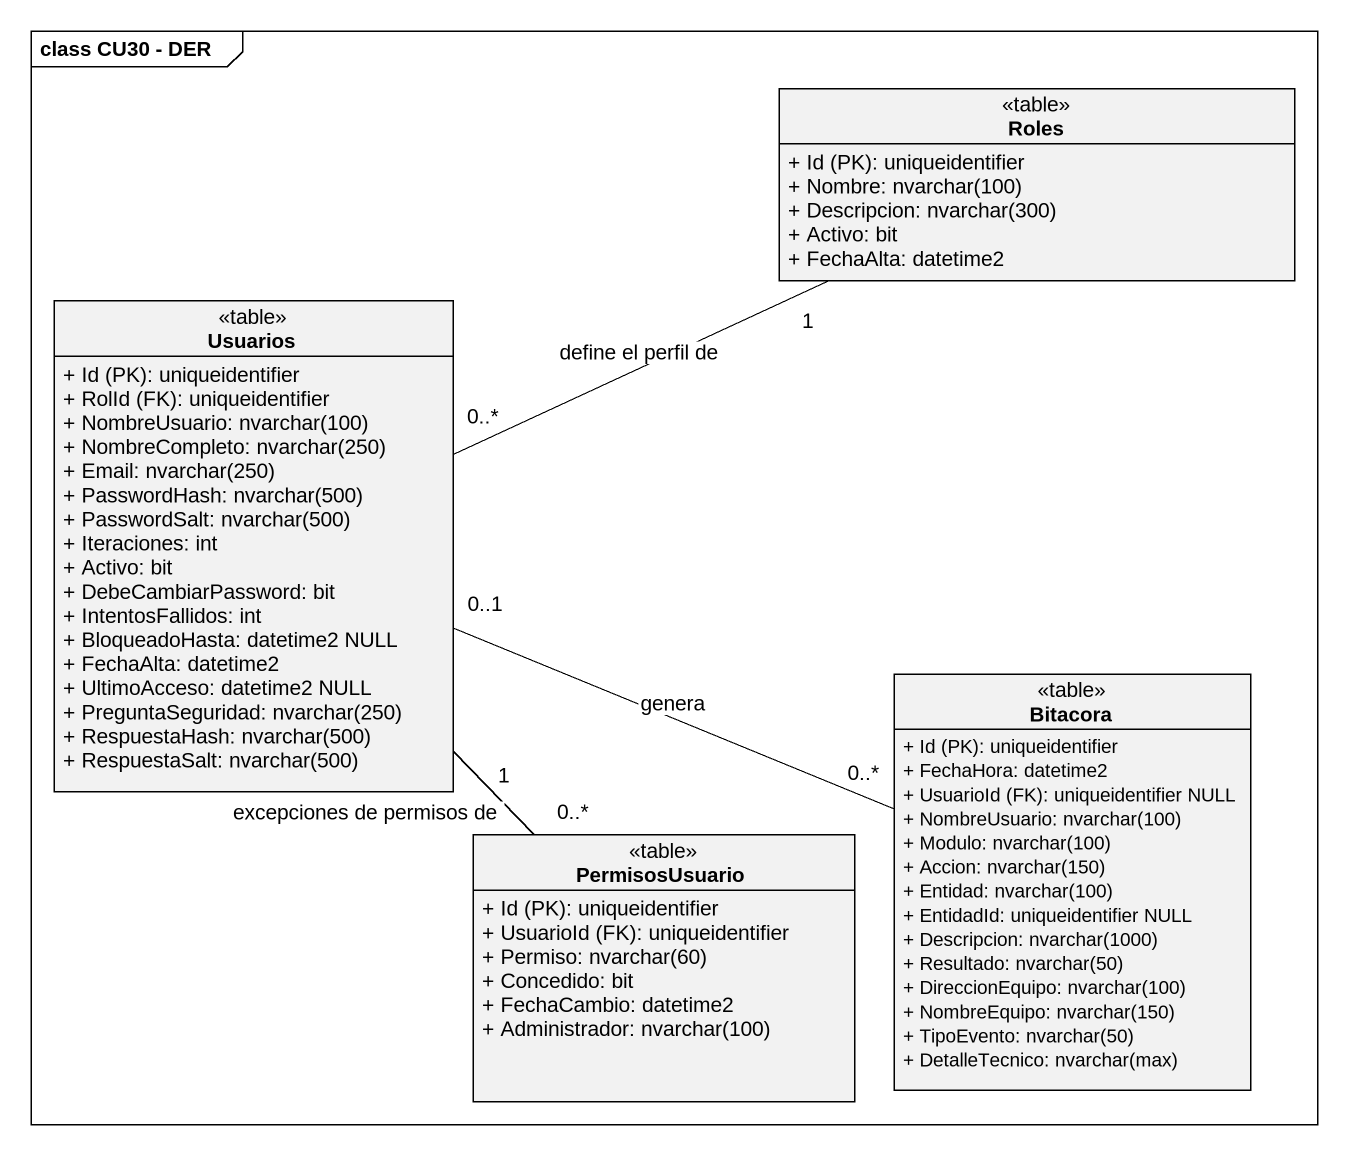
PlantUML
@startuml
mainframe class CU30 - DER
hide circle
hide empty members
skinparam classAttributeIconSize 0
class Roles <<table>> {
  {field} + Id (PK): uniqueidentifier
  {field} + Nombre: nvarchar(100)
  {field} + Descripcion: nvarchar(300)
  + Activo: bit
  + FechaAlta: datetime2
}
class Usuarios <<table>> {
  {field} + Id (PK): uniqueidentifier
  {field} + RolId (FK): uniqueidentifier
  {field} + NombreUsuario: nvarchar(100)
  {field} + NombreCompleto: nvarchar(250)
  {field} + Email: nvarchar(250)
  {field} + PasswordHash: nvarchar(500)
  {field} + PasswordSalt: nvarchar(500)
  + Iteraciones: int
  + Activo: bit
  + DebeCambiarPassword: bit
  + IntentosFallidos: int
  + BloqueadoHasta: datetime2 NULL
  + FechaAlta: datetime2
  + UltimoAcceso: datetime2 NULL
  {field} + PreguntaSeguridad: nvarchar(250)
  {field} + RespuestaHash: nvarchar(500)
  {field} + RespuestaSalt: nvarchar(500)
}
class Bitacora <<table>> {
  {field} + Id (PK): uniqueidentifier
  + FechaHora: datetime2
  {field} + UsuarioId (FK): uniqueidentifier NULL
  {field} + NombreUsuario: nvarchar(100)
  {field} + Modulo: nvarchar(100)
  {field} + Accion: nvarchar(150)
  {field} + Entidad: nvarchar(100)
  + EntidadId: uniqueidentifier NULL
  {field} + Descripcion: nvarchar(1000)
  {field} + Resultado: nvarchar(50)
  {field} + DireccionEquipo: nvarchar(100)
  {field} + NombreEquipo: nvarchar(150)
  {field} + TipoEvento: nvarchar(50)
  {field} + DetalleTecnico: nvarchar(max)
}
class PermisosUsuario <<table>> {
  {field} + Id (PK): uniqueidentifier
  {field} + UsuarioId (FK): uniqueidentifier
  {field} + Permiso: nvarchar(60)
  + Concedido: bit
  + FechaCambio: datetime2
  {field} + Administrador: nvarchar(100)
}
Usuarios "0..*" -right- "1" Roles : define el perfil de
Bitacora "0..*" -left- "0..1" Usuarios : genera
PermisosUsuario "0..*" -up- "1" Usuarios : excepciones de permisos de
@enduml
